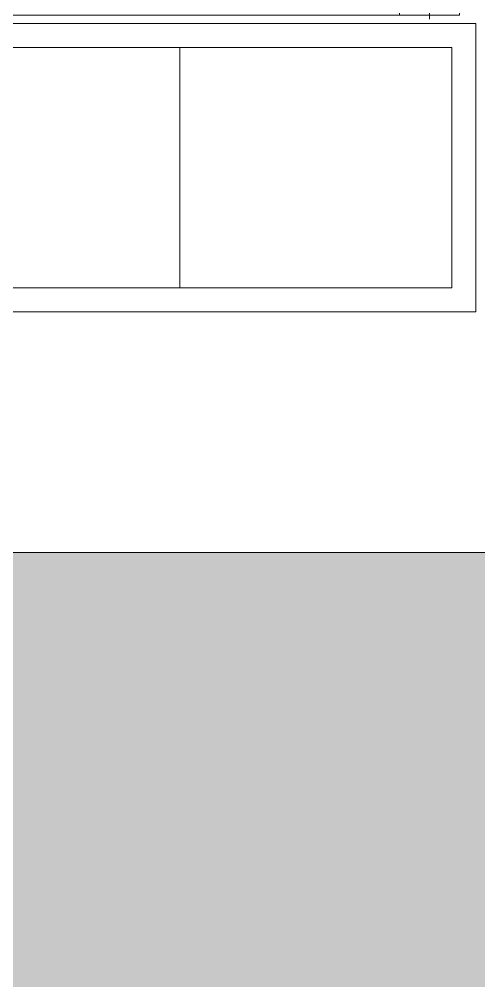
# Model space of a CAD drawing. Header units: metres. Extents: x 349703 to 349913, y 9282546 to 9282694.
# Drawn here: x 349788.933 to 349790.844, y 9282598.973 to 9282602.973 of the extents above; entities that cross this region are included whole.
import ezdxf

# ---------------------------------------------------------------- set-up
doc = ezdxf.new("R2010")
doc.units = ezdxf.units.M
doc.header["$LTSCALE"] = 0.25
doc.linetypes.add('DASHDOT', pattern=[3.556, 2.54, -0.508, 0, -0.508])
doc.layers.add('AREA-VERDE', color=3, linetype='CONTINUOUS', lineweight=9)
doc.layers.add('ARQ-FONDO', color=253, linetype='CONTINUOUS', lineweight=9)

# ---------------------------------------------------------------- blocks, each defined once
blk = doc.blocks.new('CP.2.1')
at = {"layer": 'ARQ-FONDO', "linetype": 'DASHDOT', "ltscale": 0.5}
for p, q in [((347518.4944, 9281810.2139), (347518.4944, 9281810.5639)), ((347521.9444, 9281810.2139), (347521.9444, 9281810.5639)), ((347518.6694, 9281810.3889), (347518.3194, 9281810.3889)), ((347522.1194, 9281810.3889), (347521.7694, 9281810.3889))]:
    blk.add_line(p, q, dxfattribs=at)
at = {"layer": 'ARQ-FONDO'}
for points in [[(347518.6194, 9281810.5139), (347518.3694, 9281810.5139), (347518.3694, 9281810.2639), (347518.6194, 9281810.2639)], [(347518.3694, 9281810.5139), (347518.3694, 9281810.2639), (347518.6194, 9281810.2639), (347518.6194, 9281810.3639), (347521.8194, 9281810.3639), (347521.8194, 9281810.2639), (347522.0694, 9281810.2639), (347522.0694, 9281810.5139)], [(347522.0694, 9281810.5139), (347521.8194, 9281810.5139), (347521.8194, 9281810.2639), (347522.0694, 9281810.2639)]]:
    blk.add_lwpolyline(points, close=True, dxfattribs=at)
blk = doc.blocks.new('CERCO PERIMETRICO')
at = {"layer": 'ARQ-FONDO', "rotation": 180.0000001941535}
blk.add_blockref('CP.2.1', (697632.3964, 18564413.5057, 210.1358), dxfattribs=at)

msp = doc.modelspace()

# ---------------------------------------------------------------- hatches: boundary and pattern name
at = {"layer": 'AREA-VERDE', "lineweight": 0, "true_color": 0xc4e4b2, "transparency": 33554597}
h = msp.add_hatch(color=3, dxfattribs=at)
h.dxf.hatch_style = 1
h.paths.add_polyline_path([(349793.3046, 9282597.9887), (349799.6417, 9282600.7551), (349769.0726, 9282600.7551), (349770.9381, 9282599.1897), (349772.9426, 9282599.1889), (349772.9426, 9282597.9887)])

# ---------------------------------------------------------------- linework, layer by layer
at = {"layer": 'ARQ-FONDO'}
msp.add_line((349789.6012, 9282602.8556), (349789.6012, 9282601.8556), dxfattribs=at)
at = {"layer": 'ARQ-FONDO', "lineweight": 0}
for points in [[(349787.5012, 9282601.7556), (349790.8312, 9282601.7556), (349790.8312, 9282602.9556), (349787.5012, 9282602.9556)], [(349769.0726, 9282600.7551), (349799.6417, 9282600.7551), (349793.3046, 9282597.9887), (349772.9426, 9282597.9887), (349772.9426, 9282599.1889), (349770.9381, 9282599.1897)]]:
    msp.add_lwpolyline(points, close=True, dxfattribs=at)
at = {"layer": 'ARQ-FONDO'}
msp.add_lwpolyline([(349787.6012, 9282601.8556), (349790.7312, 9282601.8556), (349790.7312, 9282602.8556), (349787.6012, 9282602.8556)], close=True, dxfattribs=at)

# ---------------------------------------------------------------- block references
msp.add_blockref('CERCO PERIMETRICO', (-323.2944, 0, -210.1358), dxfattribs=at)

doc.saveas('drawing.dxf')
